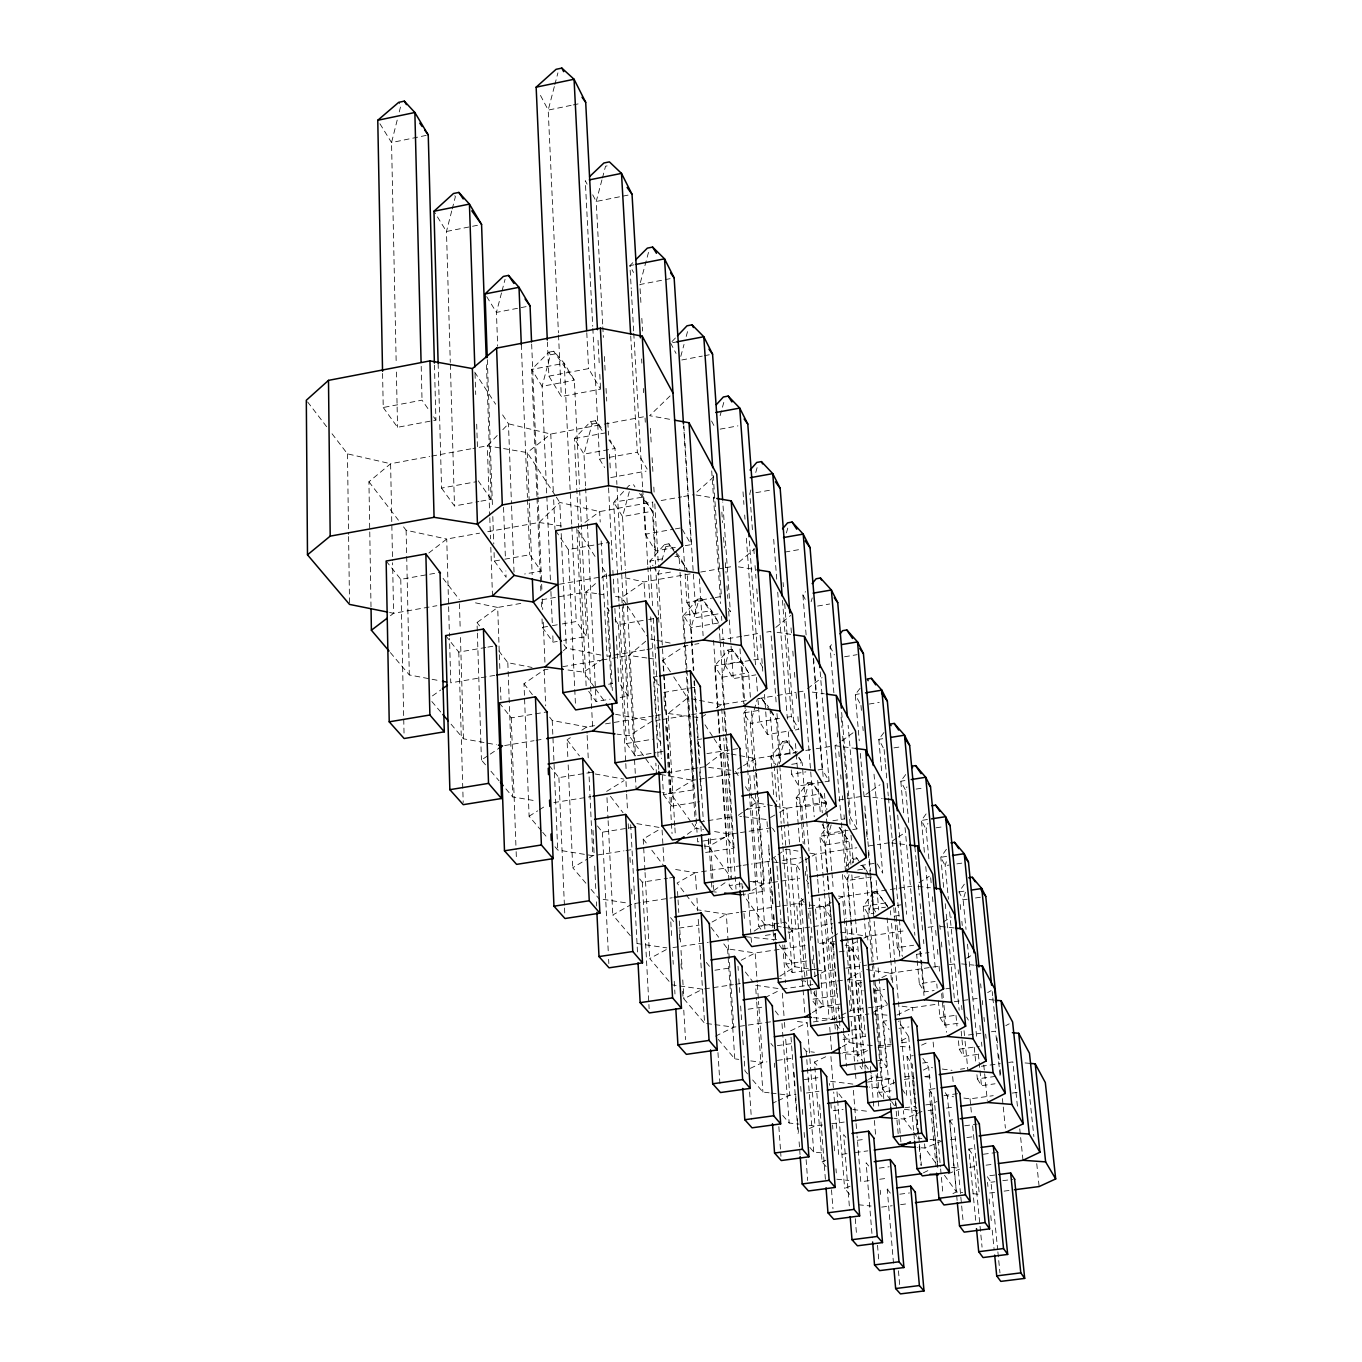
<?xml version="1.0" encoding="UTF-8"?>
<svg xmlns="http://www.w3.org/2000/svg" width="1362" height="1362" viewBox="0 0 1362 1362"><rect width="100%" height="100%" fill="white"/><g stroke="black" fill="none" stroke-linecap="round" stroke-linejoin="round"><path stroke-width="0.75" stroke-dasharray="5 3.75" d="M397.193 120.094L391.541 142.567L396.206 363.552M399.253 111.922L400.786 105.793L398.708 102.337M451.707 210.991L446.464 231.489L450.294 362.394M452.235 208.948L455.385 196.656L453.495 193.506M554.334 86.589L548.205 110.101L558.42 332.89M554.845 84.631L557.909 72.867M501.505 292.932L496.432 312.409L497.675 346.306M502.016 290.974L505.064 279.295M536.934 496.296L531.657 369.442L548.852 352.179L550.435 354.801L542.093 386.331L546.724 494.168M601.919 179.937L596.215 201.474L602.702 324.667M602.447 177.979L605.545 166.215L609.223 165.466M586.137 685.852L574.389 438.632L590.597 421.641L592.044 424.042L583.975 454.142L585.524 485.859M640.378 282.564L648.857 251.051M629.312 491.631L622.536 516.573L625.396 569.537M680.779 356.384L684.03 344.433M686.21 336.448L688.372 328.48M659.225 570.303L658.135 574.236L671.789 806.151L699.591 801.724M661.932 560.446L665.729 546.656L664.486 544.596L649.98 561.025L652.551 605.63M720.123 415.665L724.601 399.458M686.857 668.316L683.554 615.403L697.344 599.263L698.502 601.17L691.13 627.661L691.811 638.267M750.871 489.911L749.798 493.793L752.573 531.81M755.757 472.478L757.374 466.655M719.221 733.488L714.744 665.882L727.87 650.049L728.925 651.819L721.792 677.289L735.003 874.285M786.419 532.917L788.104 526.941M811.139 601.715L812.229 597.901M776.987 766.687L783.746 743.039L782.827 741.49L770.858 756.744L773.803 796.94M799.562 841.869L796.191 797.774L807.649 782.809L808.517 784.257L801.946 807.07L802.916 819.72M831.16 824.912L825.338 844.968L828.913 889.454M849.037 874.744L847.334 880.567L850.484 918.533M852.442 863.099L853.565 859.218L852.799 857.941L856.34 857.396L860.716 863.695M887.615 906.071L876.822 891.684L873.4 892.212L874.115 893.404L868.037 914.089L873.417 977.15M908.709 822.478L905.781 790.709L906.922 786.861M928.884 858.826L926.092 829.356L927.897 823.295M946.335 861.754L945.177 865.653L948.412 899.192M965.386 892.263L963.121 899.822L966.033 929.395M967.241 899.209L963.121 899.822L958.984 891.94L965.488 882.491M946.403 849.275L940.767 857.277L943.815 888.909M926.109 813.914L921.41 820.435L924.56 853.991M873.4 892.212L863.253 906.343L866.113 940.189M846.943 865.943L852.799 857.941M905.696 774.552L900.793 781.209L903.687 812.859M829.713 823.176L819.941 836.234L824.299 891.071M883.904 732.552L878.796 739.328L881.606 770.892M860.069 688.321L855.268 694.535L859.252 740.775M833.885 692.781L830.037 646.524L832.557 643.341M746.274 709.772L743.771 712.888L747.602 767.793M806.117 634.947L802.916 594.905L805.555 591.67M671.96 341.607L676.063 337.299M497.181 435.534L487.307 445.8L472.903 448.473M502.816 429.677L508.452 423.803L550.776 434.035L602.242 424.484M632.819 262.696L629.908 265.607L631.236 288.88M487.783 531.674L539.097 522.463L559.799 502.442L599.689 511.584L652.977 501.999M670.07 395.933L649.606 415.699L672.419 419.785M595.449 583.583L586.086 592.027L540.867 599.91M601.681 577.948L606.362 573.725L600.676 565.026M697.003 491.903L715.22 475.457M563.306 650.781L566.354 648.108L561.127 531.997M645.707 641.23L628.921 655.445L612.389 658.255M738.936 562.183L754.752 548.767M371.009 606.907L368.932 481.79L390.605 463.727L429.694 456.474M674.769 825.781L668.146 713.501L687.521 698.008L672.947 675.705M775.812 627.405L790.709 615.471M428.809 552.989L446.736 539.046L479.577 533.155M390.434 615.709L393.601 613.292L436.862 605.715M705.737 765.631L723.103 752.505L729.164 753.629M807.564 688.542L822.069 677.561M584.979 522.446L599.689 511.584L600.216 522.072M477.296 631.015L477.023 622.553L497.692 607.452L524.421 602.787M687.333 834.31L695.59 828.283L703.711 829.679M742.426 812.365L737.387 816.008L741.592 816.502M744.112 811.156L755.876 802.695L772.356 805.64M845.479 871.271L835.093 745.695L840.201 742.035M841.903 740.809L853.787 732.262M432.435 695.897L440.76 689.972M541.361 830.718L529.103 816.247L523.995 683.741L544.187 669.832L548.324 669.134M713.739 890.561L726.644 881.657M771.386 859.218L776.323 855.847M777.957 854.723L786.18 849.088L797.996 851.097M870.063 791.577L863.44 796.123L882.201 798.472M871.714 790.454L879.988 784.767M603.689 658.578L583.6 672.164L565.366 669.627M485.502 764.814L481.433 760.013L488.481 755.297M490.235 754.122L499.037 748.232M690.857 821.678L670.717 793.603L662.868 660.281L684.473 646.031L692.696 644.635M754.173 931.097L764.491 924.338L781.209 926.926M803.665 899.039L796.6 903.653L782.128 905.849M896.656 838.107L889.624 842.703L877.315 844.61M898.409 836.949L905.441 832.352M567.801 756.591L567.052 739.804L570.337 737.676M581.829 730.168L586.75 726.95L595.092 725.571M651.955 721.23L629.193 735.735L617.054 734.152M529.103 816.247L537.701 810.833M539.42 809.76L546.298 805.419M705.72 714.556L700.46 717.842L692.39 716.752M716.225 707.968L721.468 704.682L746.325 700.579M831.722 937.482L823.091 942.896L818.988 943.508M833.459 936.392L838.634 933.14M919.044 882.678L929.327 876.243M779.847 976.231L794.948 966.816L814.936 969.761M606.652 791.39L624.136 780.545M738.953 772.867L692.798 780.273L670.717 793.603L662.579 792.616M848.662 989.936L847.811 979.482L861.312 971.344M943.151 922.04L951.493 917.001M741.83 766.687L735.02 770.756L738.493 776.068M743.533 765.665L755.45 758.566L797.366 751.79M585.864 883.189L572.738 867.713L587.822 858.724M589.491 857.719L592.845 855.711L623.949 850.841M812.348 1012.579L823.159 1006.126L839.554 1008.425M644.924 870.454L643.204 838.992L660.264 828.913M966.458 958.286L971.838 955.188M770.5 817.489L777.719 813.369M779.524 812.331L786.759 808.211L828.215 801.673M842.295 1046.663L849.343 1042.628L872.94 1045.795M630.265 935.575L612.798 914.975L632.411 903.857L672.266 897.762M901.508 1040.704L908.692 1036.686L898.494 1021.091M987.637 992.592L991.144 990.634M868.564 1079.453L873.723 1076.61L892.042 1078.959M803.393 860.852L796.361 864.683L768.1 861.482L751.466 864.053M805.163 859.882L810.441 857.004M812.195 856.051L815.719 854.127L856.783 847.777M752.182 890.322L764.337 883.683L770.586 882.729M712.037 922.04L726.338 914.294L738.732 912.421M698.229 919.299L704.58 1023.237L683.877 998.806L702.52 989.17L672.079 984.896L649.725 958.542L667.108 949.144M923.385 1070.089L928.646 1067.263L932.544 1067.774M1005.786 1025.654L1009.208 1023.815M831.263 902.631L823.721 906.581L804.942 904.555M838.805 898.682L842.567 896.707L911.808 886.219M745.593 936.716L775.557 939.763L779.251 937.839M788.462 933.038L795.834 929.19L832.812 923.657M741.2 960.244L755.161 952.974L806.627 945.347M925.717 1104.905L931.966 1104.054L937.107 1101.364M856.511 941.857L849.173 945.551L845.155 945.143M863.866 938.146L867.543 936.29L905.134 930.706M765.001 997.597L780.171 990.021M814.153 976.605L819.549 973.915M821.337 973.03L824.929 971.225L835.366 969.693M715.527 1036.159L733.743 1027.152L771.539 1021.704M923.402 1172.835L930.552 1169.311M881.861 977.558L890.816 973.2L938.758 966.22M790.539 1030.847L807.189 1022.811L809.743 1056.52M813.608 1017.652L832.659 1019.372L839.639 1016.018M841.393 1015.184L851.863 1010.161L866.368 1008.084M750.309 1068.353L762.737 1062.445L766.925 1061.849M952.94 1193.589L956.43 1191.92L962.662 1192.584M896.86 1015.082L912.574 1007.693L937.567 1004.117M826.087 1166.587L822.086 1161.854L814.476 1062.019L828.947 1055.261M867.526 1050.63L858.179 1054.954L841.903 1053.558M772.407 1103.254L776.272 1101.5M778.196 1100.615L789.773 1095.32L796.021 1094.452M921.58 1045.165L929.156 1041.726M894.715 1082.432L881.963 1088.102L869.245 1087.08M809.351 1128.519L815.004 1126.034L823.346 1124.893M921.938 1111.443L904.164 1119.07L893.949 1118.287M822.086 1161.854L825.764 1160.271M942.283 1140.862L924.968 1148.047L917.086 1147.485M849.65 1194.372L844.627 1188.43L850.024 1186.217M948.224 1173.738L959.495 1169.192M426.204 135.383L391.541 142.567L377.768 120.265M571.121 105.351L548.205 110.101L539.863 94.233M573.198 104.925L581.54 103.206M477.432 225.292L446.464 231.489L433.967 211.246M628.052 195.106L596.215 201.474L592.572 194.545M633.977 264.807L629.908 265.607L633.517 272.485M526.107 306.637L496.432 312.409L486.081 295.639M670.104 278.665L639.851 284.539L640.957 303.573M548.852 352.179L553.823 351.226L564.243 363.262L574.372 380.236L579.531 488.226M550.435 354.801L555.39 353.848L574.372 380.236L542.093 386.331L531.657 369.442L564.243 363.262L571.734 524.149M672.675 342.662L676.812 341.862M382.586 373.46L383.233 407.493L422.033 400.156L428.979 410.115M548.903 376.133L588.588 368.625L600.557 389.174L561.331 396.529L548.903 376.133L547.405 342.134M681.749 359.977L702.298 356.095M704.341 355.703L710.504 354.546M383.233 407.493L397.551 427.293L435.925 420.092L434.444 365.169M590.597 421.641L595.364 420.756L603.128 429.83M592.044 424.042L596.811 423.156L602.872 431.584M431.754 456.1L470.843 448.847M604.302 424.11L643.426 416.857M605.698 432.844L574.389 438.632L583.975 454.142L614.994 448.456L616.918 484.446M720.157 429.132L737.915 425.88M438.138 363.416L441.56 488.09L476.513 481.688M592.828 328.361L599.518 459.164L607.486 457.7M609.461 457.343L637.331 452.235L647.154 469.09M441.56 488.09L454.499 505.966L478.913 501.522M480.939 501.165L491.12 499.309L486.336 361.883M610.738 477.568L646.048 471.15M661.183 500.535L681.681 496.858M683.724 496.483L693.973 494.644M755.876 492.703L772.067 489.809M494.065 552.546L494.355 561.025L502.68 559.561M504.774 559.186L529.733 554.76L541.123 571.087L524.642 573.998M642.745 489.809L645.282 534.245L673.373 529.256M675.365 528.899L681.392 527.826M386.161 561.042L400.768 579.361L427.617 574.594M429.694 574.236L440.011 572.398M555.713 530.72L568.346 549.635L608.491 542.502M664.486 544.596L668.912 543.813L673.969 549.856M665.729 546.656L670.138 545.873L674.939 552.529M645.282 534.245L655.462 550.929L675.314 547.439M685.239 545.685L691.181 544.63L683.605 426.068M662.426 558.829L649.98 561.025L653.045 565.979M674.871 556.649L679.025 555.917L686.942 569.214L691.334 638.863M559.476 584.23L606.924 575.922M670.479 572.074L658.135 574.236L654.066 567.631M784.972 552.07L801.707 549.158M690.176 573.879L644.056 581.932L622.23 577.182M700.664 572.057L723.716 568.039M725.81 567.665L734.203 566.2M697.344 599.263L701.617 598.531L711.577 610.585L718.932 622.911L691.13 627.661L683.554 615.403L711.577 610.585L712.701 627.542M542.025 618.91L542.382 627.371L550.35 625.992M552.342 625.652L560.31 624.273M562.302 623.932L576.262 621.532L586.647 636.429L563.579 640.378M683.435 547.609L686.874 602.447L713.296 597.884M715.322 597.543L721.417 596.488L712.956 471.899M698.502 601.17L702.758 600.438L718.932 622.911M445.612 635.577L458.79 652.092L485.808 647.461M487.885 647.103L496.194 645.673M615.062 619.557L618.484 624.664L646.644 619.812M648.652 619.472L656.705 618.093M542.382 627.371L553.091 642.183L561.485 640.736M686.874 602.447L696.152 617.65L720.277 613.513M817.575 606.056L829.662 603.996M494.798 675.365L450.771 682.839L449.528 638.438M644.737 649.912L607.026 656.314L601.068 538.841M646.831 649.555L655.207 648.125M562.778 666.665L599.995 660.366M602.055 660.008L610.329 658.612M694.756 644.277L698.876 643.579M719.425 640.106L742.052 636.258M744.112 635.918L758.498 633.466M766.721 632.07L770.841 631.372L774.927 686.125M727.87 650.049L731.99 649.351L741.813 661.336L748.64 672.794L750.445 698.246M728.925 651.819L733.062 651.121L748.64 672.794L721.792 677.289L714.744 665.882L741.813 661.336L744.639 701.532M608.593 684.218L612.645 683.537M723.256 641.519L724.822 664.69L757.936 659.123L763.043 667.891M658.033 756.727L653.471 677.016L657.557 676.335M844.542 656.773L857.141 654.662M588.69 691.351L596.045 701.515L610.142 699.166M620.204 697.497L628.24 696.152L623.268 602.991M724.822 664.69L733.301 678.616L755.859 674.854M499.309 702.911L511.244 717.859L546.996 711.9M663.754 692.424L696.186 687.027M605.528 723.852L653.539 715.918M655.616 715.578L663.975 714.182M758.753 698.519L775.336 695.778M777.413 695.437L796.055 692.356M798.132 692.015L804.346 690.977L814.255 816.791M504.672 745.525L534.04 740.69M536.134 740.332L544.528 738.953M656.126 720.532L660.315 719.851M662.409 719.511L689.598 715.016M691.692 714.675L697.974 713.637M757.868 710.555L743.771 712.888L750.343 723.511L755.127 791.322M859.354 693.871L855.268 694.535L860.018 703.592M619.063 603.86L626.452 743.533L653.522 739.089M779.473 718.472L750.343 723.511L757.289 698.995L761.273 698.331L769.377 709.602M787.423 717.161L791.39 716.514L798.881 729.385L794.693 730.066M869.075 704.069L879.222 702.4M697.582 739.6L701.719 738.919M626.452 743.533L635.475 755.995L656.109 752.624M658.169 752.284L666.427 750.956M758.532 706.963L759.587 721.724L767.385 734.51L792.582 730.407M549.261 765.529L558.914 777.634L593.134 772.084M706.912 753.629L737.71 748.623M782.827 741.49L786.691 740.86L796.208 752.658L770.858 756.744L775.965 765.018M783.746 743.039L787.611 742.409L797.315 755.893M667.091 772.816L697.991 767.827M700.051 767.504L704.171 766.84L730.9 770.228M805.759 750.445L814.135 749.083M816.23 748.742L832.999 746.035M882.746 738.698L878.796 739.328L883.24 747.789M553.84 802.593L590.887 796.651M791.68 764.32L802.167 762.635L806.576 819.43M893.949 747.891L901.797 746.631M662.358 775.54L663.464 794.659L693.53 789.858L679.808 568.567M791.254 769.939L791.577 774.178L805.844 771.896M818.068 769.939L822.154 769.275L829.066 781.124L825.014 781.771M807.649 782.809L811.394 782.214L820.775 793.876L826.342 803.222L826.853 809.556M808.517 784.257L812.263 783.661L826.342 803.222L801.946 807.07L796.191 797.774L820.775 793.876L822.29 812.791M822.988 782.094L798.745 785.959L791.577 774.178M904.947 780.545L900.793 781.209L905.781 790.709M597.458 825.951L602.43 832.182L627.048 828.283M629.091 827.96L635.237 826.989M746.529 809.386L765.342 806.423M699.676 821.95L705.959 820.963M708.053 820.622L733.199 816.655M838.566 800.039L861.363 796.447M916.098 789.075L924.338 787.781M626.009 850.518L634.3 849.224M771.335 827.755L730.117 834.208L711.832 831.075M704.801 844.014L705.329 852.51L734.067 848.032L726.61 837.341L697.633 841.886L697.242 835.536M832.863 820.724L844.644 818.885M822.188 824.385L827.721 833.459L850.654 829.884M852.748 829.56L856.919 828.913L848.134 725.282M927.454 819.498L921.41 820.435L926.092 829.356M936.086 827.807L944.087 826.564M741.081 865.653L695.352 872.719L673.356 869.126M743.158 865.33L749.389 864.359M869.092 845.887L875.255 844.934M639.68 878.882L642.285 882.15L667.516 878.269M669.61 877.928L673.815 877.281M782.673 860.478L800.737 857.702M853.565 859.218L857.107 858.673M719.357 735.599L729.283 885.606L743.277 883.461M753.254 881.929L757.255 881.316L764.167 891.242L742.375 894.562M860.563 865.5L876.787 863.014L882.712 873.161L873.808 771.828M772.663 882.406L799.715 878.269M857.702 869.995L865.415 868.803L867.373 872.106M946.624 856.392L940.767 857.277L945.177 865.653L949.059 865.074M854.536 877.451L862.589 876.226M956.822 863.883L962.645 862.997M740.809 912.097L780.068 906.156M874.115 893.404L877.554 892.893L889.216 909.118M678.957 928.118L699.183 925.07M808.194 908.607L814.374 907.688M816.417 907.364L830.82 905.202M885.76 902.955L863.253 906.343L868.037 914.089L874.132 913.17M958.984 891.94L965.198 891.003M749.389 793.144L758.685 926.228L785.704 922.159L792.139 931.387L788.002 932M870.658 873.212L873.74 908.931L885.487 907.177M897.252 905.407L901.167 904.811M975.464 897.984L981.644 897.047M672.998 947.577L679.229 946.658M681.289 946.335L708.257 942.3M765.325 935.405L775.642 933.855M894.102 916.132L900.384 915.196M928.118 927.301L934.4 926.364M837.63 1030.234L830.616 942.163L834.617 941.568M714.88 970.221L731.564 967.752M839.264 951.851L857.073 949.212M784.665 945.007L786.061 964.041L810.186 960.482M893.761 907.654L897.32 947.646L913.647 945.228M786.061 964.041L792.258 972.604L812.212 969.676M814.204 969.386L818.187 968.791M916.83 954.319L928.986 952.532M704.58 988.88L733.352 984.658M735.412 984.351L741.575 983.449M845.802 968.161L866.692 965.113M782.06 989.067L812.876 984.573M821.099 983.381L835.485 981.27M837.528 980.981L843.708 980.078M949.178 964.688L957.52 963.479M864.632 1062.922L858.009 983.16L862.129 982.564M917.222 960.533L919.333 983.756L935.132 981.457M748.13 1009.208L762.226 1007.165M874.404 990.923L884.636 989.442M828.692 892.672L836.932 995.69L811.616 999.35L817.404 1007.352L842.533 1003.726M919.333 983.756L924.321 991.928L934.128 990.514M945.892 988.812L949.808 988.25M868.445 1007.778L887.088 1005.105M813.369 1021.926L868.854 1013.975M954.251 1001.717L970.919 999.333M972.996 999.044L977.167 998.431M890.288 1101.194L883.393 1021.177L889.369 1020.325M851.88 1030.064L860.069 1028.889L865.313 1036.431L840.967 1039.887M938.35 1000.747L939.933 1017.516L954.439 1015.456M777.361 1045.641L792.02 1043.547M899.005 1028.344L908.88 1026.948M939.933 1017.516L944.598 1025.177L961.061 1022.845M777.379 1060.368L794.097 1058.002M878.95 1046.033L891.31 1044.279M901.61 1042.832L909.85 1041.675M843.112 1052.673L865.772 1049.489M878.132 1047.736L890.493 1045.999M968.433 1035.001L980.963 1033.23M991.4 1031.766L995.571 1031.17L1000.27 1077.529M877.792 1060.589L881.759 1060.028L886.679 1067.11L880.771 1067.927M914.362 1139.092L907.007 1056.52L913.221 1055.635M958.422 1040.738L959.223 1049.166L979.329 1046.356M959.223 1049.166L963.615 1056.35L979.567 1054.12M804.278 1079.589L818.46 1077.614M922.619 1063.058L930.859 1061.917M867.356 1082.092L892.178 1078.653M904.589 1076.916L912.863 1075.776L918.073 1134.12M960.448 1069.17L964.636 1068.574M981.406 1066.259L1000.27 1063.637M1008.646 1062.462L1012.834 1061.883L1017.601 1107.936M806.457 1093.005L818.971 1091.268M904.283 1079.436L914.549 1078.006M924.815 1076.576L933.021 1075.435M877.417 1073.443L879.018 1092.477L893.727 1090.451M976.929 1074.686L977.354 1078.891L996.865 1076.201M936.103 1166.893L929.02 1089.447L935.03 1088.63M977.354 1078.891L981.474 1085.65L995.026 1083.794M833.323 1110.728L843.129 1109.383M943.951 1095.542L957.878 1093.635M904.896 1107.749L915.315 1106.336M963.87 1098.061L970.05 1098.845L993.238 1095.661M1012.204 1093.073L1018.521 1092.205M831.688 1123.752L844.202 1122.05M928.084 1110.592L936.273 1109.485M946.522 1108.089L954.728 1106.966M957.128 1200.518L949.586 1120.228L955.886 1119.377M857.328 1140.3L865.568 1139.194M964.671 1125.795L977.201 1124.093M846.994 1153.665L838.634 1154.789L833.714 1092.052M855.353 1152.541L867.883 1150.856M950.489 1139.756L956.635 1138.921M966.884 1137.559L973.03 1136.725M975.686 1220.267L968.825 1149.051L974.954 1148.234M879.222 1168.102L889.199 1166.774M983.33 1154.244L995.469 1152.627M869.194 1180.65L860.801 1181.756L857.09 1136.044M879.682 1179.254L888.075 1178.147M969.591 1167.353L977.814 1166.264M986.02 1165.174L992.183 1164.357M893.489 1263.17L887.224 1189.213L891.123 1188.703M994.805 1175.048L986.905 1176.087L991.008 1182.233L997.665 1249.737M899.771 1194.202L909.458 1192.942M991.008 1182.233L994.941 1181.722M1002.79 1180.684L1012.613 1179.39M881.64 1207.107L892.195 1205.728M900.622 1204.638L909.067 1203.531M989.629 1193.01L995.809 1192.21M1004.066 1191.137L1010.263 1190.32M925.173 1076.797L933.379 1077.478M900.333 1046.391L910.071 1047.225M1025.041 1062.939L1031.136 1063.467M887.037 1015.15L870.914 1013.668L887.411 1004.117L874.029 983.619M989.152 999.589L993.153 999.963M847.811 979.482L862.452 980.895M776.493 978.325L782.639 978.92M801.094 980.691L805.197 981.083L812.382 991.093M835.127 944.121L823.091 942.896L829.083 1018.912M961.657 963.904L974.085 965.147M858.452 1204.757L871.101 1206.034M940.461 926.483L954.353 927.965M836.796 1179.203L848.798 1180.479M973.064 1193.691L979.312 1194.355L976.094 1161.139M716.31 892.11L712.122 891.667L708.615 836.66M802.848 904.334L796.6 903.653L802.286 979.142M918.039 886.373L930.433 887.769M809.828 1147.383L813.744 1152.014L824.112 1153.171M951.51 1167.336L959.41 1168.221M704.546 846.04L708.666 846.5L730.117 834.208L723.699 738.119M782.724 1115.427L789.177 1123.02L799.102 1124.178M809.045 1125.335L815.004 1126.034L811.02 1073.375M917.75 1138.002L921.836 1138.479M930.025 1139.432L940.24 1140.624M891.633 842.942L897.626 843.657M899.618 843.895L907.603 844.849M743.703 816.757L766.891 819.549M852.833 1109.519L869.518 1111.528M752.658 1079.947L762.907 1092.052L769.104 1092.801M771.164 1093.056L789.773 1095.32L785.687 1039.07M904.3 1109.281L918.022 1110.966M852.867 1084.101L829.135 1081.122L829.458 1085.293M945.228 1092.664L947.407 1096.001L953.587 1096.768M718.285 1039.41L734.782 1058.87L738.766 1059.381M750.751 1060.913L762.737 1062.445L758.515 1001.393M803.75 1048.059L806.168 1051.192L814.357 1052.264M942.3 1069.051L952.055 1070.328M835.093 745.695L841.205 746.512M843.231 746.785L855.438 748.402M668.146 713.501L690.364 716.48M706.657 1023.526L712.905 1024.36M714.999 1024.633L733.743 1027.152L726.338 914.294L697.599 909.816L677.05 883.053L695.352 872.719L696.408 889.658M797.383 1021.466L807.189 1022.811M812.331 692.1L824.299 693.786M646.899 657.999L628.921 655.445L636.139 789.381M648.891 658.289L656.893 659.429M777.974 988.489L755.552 985.288L756.557 999.929M902.087 1006.212L912.574 1007.693L913.136 1014.06M636.973 943.508L666.869 947.901M816.928 970.05L824.929 971.225L819.175 898.035M777.123 632.308L791.799 634.505M723.767 943.883L727.58 948.871L755.161 952.974L757.204 982.445M866.692 969.608L890.816 973.2L891.548 981.576M596.607 593.611L586.086 592.027L592.776 730.985M598.701 593.934L607.111 595.194M615.522 596.471L621.821 597.424L644.056 581.932L645.009 598.803M603.162 899.329L628.24 903.21M783.303 927.25L795.834 929.19L789.892 849.939M840.354 932.068L867.543 936.29L868.071 942.64M738.357 566.864L754.957 569.486M539.097 522.463L562.148 526.141M554.981 846.772L557.705 849.99L592.845 855.711L588.844 771.284M749.968 881.333L764.337 883.683L758.157 796.736M838.515 896.043L842.567 896.707L846.177 940.819M696.033 494.985L714.658 498.117M505.898 788.887L512.708 796.906L535.334 800.788M636.854 823.618L659.872 827.551M809.811 853.123L815.719 854.127L817.523 877.128M595.058 773.957L623.83 779.098M774.399 805.998L786.759 808.211L789.739 847.845M451.077 724.209L463.455 738.8L496.398 744.759M660.468 774.433L692.798 780.273M549.652 717.144L552.223 720.481L586.75 726.95L587.056 733.284M731.19 754.02L755.45 758.566L756.353 771.284M390.366 652.585L409.315 674.939L440.403 680.864M615.556 714.284L649.929 720.838M498.85 650.968L507.822 662.681L532.065 667.448M691.504 698.791L697.497 699.966M699.506 700.357L721.468 704.682L723.562 736.025M389.6 612.491L393.601 613.292L392.596 562.727M600.931 655.071L566.354 648.108L563.902 644.703M475.491 602.855L497.692 607.452L499.905 670.376M650.73 639.05L654.696 639.885M656.688 640.293L670.581 643.153M403.544 526.89L406.114 530.227L446.736 539.046L448.575 604.609M332.039 433.763L347.48 453.852L390.605 463.727L392.545 560.633M431.839 701.515L441.458 712.871M490.95 771.232L499.105 780.869M542.723 832.318L548.171 838.737M591.108 889.386L598.991 898.682M747.534 1073.903L744.963 1070.89L743.992 1056.231M641.281 493.827L652.398 511.227L655.497 564.26M675.229 551.372L679.025 555.917L679.672 566.456M761.494 698.178L768.747 707.082M839.843 827.568L849.02 841.29L850.944 864.376M862.827 865.551L865.415 868.803M670.564 917.596L674.156 922.108M706.316 962.423L710.198 967.292M770.943 1043.445L773.173 1046.237M845.836 1137.321L843.657 1134.597L849.667 1210.273M868.667 1165.974L866.13 1162.773L872.293 1237.803M887.224 1189.213L890.816 1193.725M307.608 401.926L326.897 427.055M368.932 481.79L398.419 520.199M443.059 578.339L459.334 599.518M477.023 622.553L479.577 625.907M523.995 683.741L532.985 695.437M567.052 739.804L579.412 755.893M610.431 796.31L623.03 812.705M643.204 838.992L646.899 843.793M651.819 850.194L664.128 866.215M711.015 927.284L718.659 937.243M745.355 972.008L752.999 981.968M775.267 1010.962L780.392 1017.652M814.476 1062.019L816.911 1065.203M841.971 1097.823L836.949 1091.285L844.627 1188.43M494.355 561.025L506.102 577.267L505.881 570.916M663.464 794.659L671.789 806.151M729.283 885.606L735.242 893.83M758.685 926.228L760.898 929.276M860.001 1066.191L862.027 1069M879.018 1092.477L883.819 1099.1L873.587 979.261M608.933 440.028L614.994 448.456L609.835 439.79M639.595 493.436L652.398 511.227L622.536 516.573L613.7 502.272L629.023 485.57L633.602 484.736L634.93 486.949M676.148 554.198L686.942 569.214M770.534 711.219L776.323 719.255L779.643 763.81M798.524 757.578L802.167 762.635L799.188 757.647M839.094 827.5L849.02 841.29L825.338 844.968L819.941 836.234L843.793 832.522L846.585 866.3M861.908 865.364L869.126 875.391M594.377 687.197L583.6 672.164L576.807 528.49M595.569 688.866L605.154 702.213M692.032 823.329L695.59 828.283L695.335 824.078M764.491 924.338L743.482 895.055L742.903 886.628M779.2 944.836L794.948 966.816L784.223 825.321M813.574 992.762L823.159 1006.126L820.69 974.443M836.234 1024.36L842.193 1032.668M843.384 1034.32L849.343 1042.628L848.662 1034.286M864.155 1063.279L858.179 1054.954L849.173 945.551L860.256 962.525M865.347 1064.948L871.322 1073.29M890.425 1099.9L881.963 1088.102L875.034 1006.893M891.633 1101.586L896.468 1108.327L895.924 1102.079M916.507 1136.283L904.164 1119.07L903.432 1110.643M944.462 1175.253L956.43 1191.92L947.407 1096.001M433.61 416.772L435.925 420.092M491.12 499.309L478.573 481.314L478.437 477.075M628.24 696.152L618.74 682.515L617.973 667.703M660.962 743.107L657.693 738.408L650.644 615.522M902.138 1089.277L906.769 1095.933L899.89 1018.061M609.376 611.027L607.111 607.622L611.283 689.41M653.471 677.016L659.191 685.58M697.838 743.448L701.362 748.691M774.416 858.06L776.663 861.414L781.396 926.16M804.074 902.444L800.975 897.813L807.853 988.08M830.616 942.163L833.936 947.152M858.009 983.16L863.15 990.855M883.393 1021.177L889.131 1029.757M907.007 1056.52L912.353 1064.505L916.303 1108.634M929.02 1089.447L933.991 1096.904L940.444 1166.842M949.586 1120.228L954.234 1127.208L963.155 1221.629M968.825 1149.051L973.2 1155.589L979.84 1224.251M474.708 372.132L495.649 404.208M502.629 414.899L508.452 423.803L511.465 503.804M555.151 495.325L527.247 452.593L487.307 445.8L489.707 515.602M556.326 497.113L559.799 502.442L561.042 529.886M577.948 530.227L596.13 558.079M626.316 604.285L621.821 597.424L629.193 735.735L656.433 773.701L655.837 763.146M627.439 606.005L647.631 636.922M662.868 660.281L671.841 674.003M704.988 724.771L712.922 736.91M714.046 738.63L723.103 752.505L731.479 878.32L708.666 846.5L708.121 838.073M745.44 786.725L751.245 795.595M752.403 797.366L755.876 802.695M772.56 828.232L774.825 831.705M799.715 869.824L796.361 864.683L805.027 978.972M806.423 880.107L808.67 883.529M830.377 916.779L823.721 906.581L832.659 1019.372M922.857 1058.393L928.646 1067.263L937.686 1165.804L924.968 1148.047L924.577 1143.876M844.287 875.63L847.334 880.567L870.335 877.06L873.417 912.966M599.518 459.164L604.626 467.524M873.74 908.931L875.647 912.063M897.32 947.646L902.666 956.396M553.823 351.226L555.39 353.848M595.364 420.756L596.811 423.156M668.912 543.813L670.138 545.873M701.617 598.531L702.758 600.438M731.99 649.351L733.062 651.121M786.691 740.86L787.611 742.409M811.394 782.214L812.263 783.661M876.822 891.684L877.554 892.893M771.011 710.351L776.323 719.255M682.362 529.512L691.181 544.63M728.364 608.388L730.338 611.793L722.762 501.982M856.919 828.913L850.535 817.966L841.665 712.428M966.594 1017.056L968.382 1020.138M587.107 184.159L585.285 180.686L592.725 326.25M670.598 343.054L676.046 353.439M711.56 421.028L715.271 428.094M802.916 594.905L805.742 600.284M830.037 646.524L834.412 654.833M1029.059 1090.758L1033.877 1136.572M1036.737 1163.642L1039.138 1186.557M1019.763 1128.877L1022.998 1160.288M992.217 991.553L992.643 995.758M992.864 997.852L994.362 1012.579M994.566 1014.673L996.065 1029.4M996.916 1037.81L997.563 1044.126M998.618 1054.631L999.265 1060.947M1000.117 1069.357L1000.764 1075.657M1002.415 1098.606L1003.045 1104.922M1003.266 1107.034L1005.394 1128.111M980.64 983.79L981.049 987.978M982.308 1000.559L982.734 1004.764M983.994 1017.346L984.403 1021.551M985.662 1034.133L986.088 1038.321M978.205 1008.85L979.023 1017.176M979.857 1025.484L980.691 1033.809M981.508 1042.134L981.917 1046.305M983.79 1065.033L987.297 1100.411M967.497 944.172L976.877 1039.206M978.342 1053.984L978.972 1060.317M979.176 1062.428L979.806 1068.761M980.01 1070.872L981.474 1085.65M997.886 1251.848L999.963 1272.942M960.21 904.538L960.84 910.837M961.861 921.342L962.287 925.547M974.256 1047.378L975.703 1062.088M987.518 1182.318L987.927 1186.489M989.152 1198.952L989.97 1207.277M990.787 1215.585L991.4 1221.833M992.217 1230.141L994.056 1248.852M958.133 969.778L958.542 973.983M961.589 1005.479L961.998 1009.685M964.041 1030.693L964.858 1039.104M965.062 1041.198L967.922 1070.6M970.05 1098.845L970.646 1105.076M970.851 1107.153L971.651 1115.444M972.655 1125.829L974.273 1142.446M974.477 1144.523L975.89 1159.062M949.62 911.757L959.154 1010.246M961.18 1031.204L963.615 1056.35M980.044 1226.328L982.053 1247.149M945.228 903.67L946.045 912.114M946.249 914.208L951.119 964.824M951.323 966.935L954.558 1000.678M955.988 1015.422L956.992 1025.978M939.78 925.104L940.189 929.344M941.397 942.01L941.993 948.344M952.651 1076.593L953.247 1082.858M942.793 992.694L943.781 1003.113M943.968 1005.19L946.539 1032.277M930.672 877.775L931.267 884.091M932.459 896.741L933.055 903.057M934.06 913.579L934.655 919.895M935.643 930.416L936.443 938.844M937.431 949.382L938.026 955.698M939.031 966.22L939.831 974.647M941.619 993.596L944.598 1025.177M925.751 866.572L935.405 969.301M936.784 983.977L937.175 988.165M914.872 846.823L916.03 859.473M916.234 861.567L917.596 876.311M918.38 884.738L919.35 895.277M920.133 903.704L921.121 914.242M921.308 916.337L922.67 931.08M923.453 939.508L923.845 943.73M933.14 1042.1L933.906 1050.511M920.627 951.68L924.321 991.928M940.631 1168.954L941.227 1175.304M941.414 1177.432L942.981 1194.389M919.929 951.255L921.087 963.904M921.291 965.998L923.998 995.52M931.966 1104.054L937.788 1167.626M905.049 827.619L914.889 935.217M916.643 954.217L917.018 958.422M897.677 815.055L906.666 914.26M884.125 749.475L885.266 762.141M885.453 764.252L886.968 781.141M887.156 783.252L888.279 795.919M888.484 798.03L902.478 954.285M916.49 1110.745L918.567 1133.865M918.754 1135.959L919.316 1142.275M919.503 1144.369L921.393 1165.395M919.197 1146.617L920.882 1165.378M908.692 1036.686L917.375 1133.78M895.43 907.756L900.112 960.21M890.39 910.735L890.765 914.941M891.514 923.368L899.703 1015.967M887.054 917.784L890.595 958.014M890.782 960.125L892.825 983.415M898.205 1110.711L900.946 1142.173M860.971 705.397L861.516 711.713M862.793 726.474L863.167 730.696M876.158 880.38L878.728 909.901M889.863 1038.116L890.407 1044.382M893.489 1079.913L893.847 1084.084M895.294 1100.802L896.026 1109.162M896.213 1111.256L898.205 1134.24M860.324 753.39L860.869 759.707M861.056 761.801L862.691 780.715M862.861 782.827L864.138 797.536M864.853 805.946L865.943 818.562M866.13 820.656L867.764 839.571M867.934 841.682L870.471 871.101M890.476 1103.288L890.833 1107.51M864.887 812.859L865.415 819.141M866.504 831.705L867.219 840.065M868.309 852.629L870.284 875.647M870.471 877.741L873.893 917.511M874.149 921.41L877.417 959.41M878.149 967.854L878.865 976.299M879.052 978.41L886.679 1067.11M865.772 873.008L869.365 915.043M869.552 917.137L873.314 961.266M873.502 963.377L874.744 978.086M874.932 980.18L881.759 1060.028M898.46 1270.814L899.72 1285.507M873.451 988.148L874.864 1004.816M876.089 1074.941L878.95 1108.753M841.103 717.212L841.988 727.751M842.703 736.178L843.929 750.939M844.117 753.05L845.7 772.033M845.87 774.144L847.283 791.016M847.47 793.11L850.126 824.742M851.012 835.281L853.31 862.691M870.403 1066.582L870.931 1072.95M871.101 1075.061L873.774 1106.863M874.387 1120.483L875.63 1135.278M880.227 1190.201L880.584 1194.44M851.829 874.864L855.336 916.83M855.506 918.924L856.902 935.711M857.073 937.805L865.313 1036.431M835.621 713.824L835.979 718.029M837.204 732.756L837.545 736.961M838.771 751.688L839.298 757.987M840.694 774.808L841.035 779.03M842.448 795.851L842.789 800.056M844.014 814.782L844.355 818.988M845.24 829.509L848.39 867.356M864.802 1065.016L865.159 1069.221M846.772 868.411L850.79 916.984M850.961 919.095L852.374 935.983M852.544 938.095L860.069 1028.889M850.654 920.644L851.88 935.405M852.05 937.516L862.18 1059.857M862.35 1061.968L862.878 1068.302M877.52 1245.26L878.933 1262.165M842.431 874.455L846.057 918.533M846.228 920.627L857.788 1061.27M846.347 942.93L851.863 1010.161M849.513 1000.372L850.365 1010.825M851.233 1021.279L856.17 1081.871M820.162 671.772L829.066 781.124M853.378 1090.332L855.915 1121.505M856.085 1123.582L856.919 1133.967M827.023 811.667L827.704 820.111M827.875 822.222L831.79 870.761M831.961 872.872L833.34 889.761M813.591 658.135L823.295 778.536M824.487 793.331L825.678 808.109M825.849 810.22L827.721 833.459M843.418 1028.31L846.483 1066.395M813.284 659.106L822.154 769.275M829.594 897.933L830.769 912.761M830.939 914.872L832.471 933.957M833.152 942.419L834.174 955.137M834.855 963.615L835.859 976.333M836.54 984.794L837.562 997.512M838.243 1005.99L839.264 1018.691M839.435 1020.819L840.116 1029.297M855.285 1218.667L856.613 1235.368M823.125 823.312L828.522 890.578M817.711 780.409L820.401 814.135M824.47 893.183L835.366 1030.285M829.747 1027.357L831.739 1052.69M817.694 879.222L819.005 895.941M830.922 1056.52L833.544 1089.975M830.939 1104.071L831.263 1108.242M832.557 1124.944L832.88 1129.115M834.191 1145.817L834.685 1152.082M835.979 1168.766L836.302 1172.937M815.583 908.982L816.4 919.537M817.217 930.11L818.204 942.776M818.868 951.221L819.856 963.887M806.747 821.541L809.028 850.995M791.016 627.899L791.662 636.343M792.82 651.155L793.314 657.488M794.455 672.3L795.119 680.745M796.089 693.428L796.753 701.89M797.911 716.684L798.387 723.035M803.086 821.831L804.874 845.019M805.844 857.668L806.985 872.429M807.155 874.54L808.619 893.506M809.266 901.95L810.407 916.694M810.577 918.805L812.041 937.788M812.688 946.215L813.829 960.976M813.999 963.087L815.14 977.831M816.11 990.48L817.404 1007.352M831.501 1189.809L832.965 1208.775M783.082 582.476L783.405 586.716M784.716 603.672L794.352 728.721M795.493 743.567L796.14 752.045M796.31 754.156L803.222 843.708M805.351 871.237L805.674 875.477M808.619 913.596L809.096 919.946M810.322 936.137L810.645 940.359M812.11 959.41L812.433 963.649M814.561 991.161L816.842 1020.802M782.486 600.353L791.39 716.514M810.169 980.453L810.662 986.752M810.816 988.846L811.463 997.256M819.669 1104.531L825.559 1181.569M773.684 539.284L776.749 579.48M777.719 592.181L787.389 719.153M788.343 731.854L790.113 755.127M809.913 1058.614L810.867 1071.264M802.439 981.236L805.129 1016.886M806.168 1051.192L806.627 1057.491M806.798 1059.602L813.744 1152.014M775.08 688.219L776.34 705.073M776.97 713.501L780.579 761.92M779.796 765.921L784.069 823.21M777.157 768.781L781.192 823.414M781.362 825.508L782.758 844.423M782.912 846.534L792.258 972.604M800.703 1086.433L801.162 1092.699M802.405 1109.434L803.018 1117.793M804.108 1132.418L804.567 1138.7M806.117 1159.607L807.666 1180.513M769.956 708.58L774.008 763.554M774.161 765.665L776.817 801.622M794.012 1072.354L795.085 1087.097M795.714 1095.525L796.787 1110.268M797.4 1118.696L798.49 1133.422M799.102 1141.85L800.039 1154.482M790.999 1037.129L798.064 1133.507M753.799 548.699L754.276 555.032M755.042 565.588L755.961 578.254M756.744 588.81L757.664 601.476M758.43 612.032L759.366 624.715M760.132 635.271L761.052 647.937M761.835 658.493L762.754 671.16M764.457 694.382L767.385 734.51M782.775 944.973L785.516 982.564M782.367 993.238L784.325 1020.325M784.478 1022.402L785.074 1030.728M749.372 540.986L757.936 659.123M781.992 1023.543L789.177 1123.02M767.027 821.661L767.793 832.199M768.713 844.849L769.462 855.404M770.381 868.054L771.301 880.703M772.05 891.259L772.969 903.908M773.735 914.464L774.944 931.336M775.097 933.447L775.557 939.763M743.022 491.818L743.924 504.468M744.691 515.023L744.997 519.228M746.359 538.211L755.484 664.775M756.404 677.425L757.459 692.202M758.072 700.63L758.379 704.852M768.815 849.684L769.581 860.205M770.194 868.633L771.556 887.598M771.709 889.709L772.918 906.564M773.531 914.992L774.74 931.846M774.893 933.957L775.353 940.274M768.1 861.482L773.803 940.767M756.506 773.395L758.004 794.608M751.364 710.964L756.932 789.449M757.085 791.56L764.167 891.242M755.28 793.433L764.882 929.037M774.365 1063.177L774.672 1067.399M778.86 1126.68L780.954 1156.304M744.793 703.643L749.236 767.095M749.832 775.557L757.255 881.316M739.992 648.84L743.839 703.933M747.755 769.922L749.236 791.033M757.357 984.556L758.379 999.282M756.71 1002.023L762.907 1092.052M721.86 512.078L722.575 522.616M723.597 537.377L724.329 547.916M725.333 562.676L726.065 573.215M726.933 585.864L727.802 598.497M728.67 611.146L733.301 678.616M748.13 894.068L751.449 942.368M741.984 883.768L742.562 892.246M744.01 913.425L744.588 921.887M711.713 470.86L720.685 603.587M721.537 616.237L721.826 620.442M722.405 628.869L723.12 639.408M739.532 882.014L739.958 888.364M719.068 625.022L720.055 639.748M720.209 641.842L734.067 848.032M735.157 876.413L736.008 889.114M749.611 1092.001L751.449 1119.394M738 966.237L738.272 970.425M738.834 978.801L739.941 995.537M740.639 1006.007L741.626 1020.666M742.324 1031.119L743.431 1047.872M713.552 640.259L719.732 733.505M719.868 735.616L726.61 837.341M727.58 948.871L734.782 1058.87M699.438 578.867L703.115 635.731M683.877 425.744L696.152 617.65M710.283 838.617L713.126 883.07M713.262 885.181L713.535 889.42M691.93 640.378L693.82 670.087M694.484 680.694L703.32 820.69M717.961 1052.571L719.953 1084.118M691.47 640.974L693.326 670.53M693.99 681.085L694.262 685.307M694.399 687.418L695.863 710.641M696.391 719.085L697.582 738.085M697.719 740.196L699.183 763.418M699.71 771.862L700.919 790.862M700.919 826.223L701.311 832.54M686.976 670.427L696.067 816.485M696.186 818.596L697.106 833.408M687.521 698.008L695.199 821.984M696.918 898.12L697.702 910.82M674.905 827.892L675.399 836.37M650.338 428.298L651.325 445.102M652.075 457.7L652.943 472.393M653.811 487.085L654.186 493.385M654.799 503.889L658.51 566.881M677.544 891.48L677.918 897.796M678.038 899.89L678.787 912.523M679.28 920.933L680.523 941.993M681.017 950.404L682.141 969.352M682.754 979.874L683.877 998.806M679.332 934.434L679.689 940.733M681.051 963.887L681.306 968.093M682.668 991.247L683.043 997.546M683.775 1010.178L685.512 1039.632M641.825 318.368L642.575 331.051M652.619 502.306L655.462 550.929M664.009 696.646L664.877 711.39M665.746 726.15L666.597 740.894M667.346 753.544L672.045 833.612M655.633 566.388L658.476 615.181M658.612 617.292L659.106 625.788M641.621 358.921L641.86 363.143M643.341 388.459L643.579 392.682M645.06 418.015L645.299 422.237M653.283 618.365L661.387 758.549M670.802 921.836L671.67 936.681M672.522 951.544L673.254 964.262M674.241 981.236L674.973 993.971M647.716 564.668L643.834 496.858L613.7 502.272L618.961 601.749M647.852 566.779L649.793 600.676M631.355 290.991L633.653 331.17M633.773 333.298L642.626 487.698M658.51 765.103L658.748 769.309M662.085 830.003L664.026 863.78M630.725 336.056L637.331 452.235M645.043 872.548L649.725 958.542M625.498 571.665L635.475 755.995M642.285 882.15L649.129 1008.714M617.037 486.557L623.149 600.88M630.691 824.674L637.501 952.378M602.804 326.778L603.366 337.401M604.37 356.521L605.154 371.383M606.039 388.374L606.72 401.109M607.844 422.356L608.508 435.091M609.512 454.21L610.295 469.073M618.484 624.664L625.686 761.477M625.788 763.571L626.231 771.999M625.992 781.584L626.537 792.122M626.656 794.233L627.542 811.088M628.205 823.738L628.529 830.071M629.976 857.481L630.3 863.797M631.627 889.097L631.968 895.43M608.576 487.851L612.338 559.799M612.883 570.372L614.109 593.645M614.875 608.456L615.76 625.379M616.305 635.969L617.531 659.242M598.02 340.296L599.229 363.671M599.791 374.295L600.557 389.174M606.362 573.725L612.338 690.534M586.784 332.72L588.588 368.625M606.975 797.672L608.014 818.613M608.116 820.707L612.798 914.975M585.626 487.971L587.277 521.799M587.38 523.91L596.045 701.515M602.43 832.182L608.218 950.863M608.627 959.342L608.848 963.581M579.633 490.337L581.165 522.089M581.268 524.217L586.647 636.429M592.998 830.258L594.19 855.523M594.7 866.045L595.892 891.31M596.403 901.831L596.59 906.053M587.141 735.395L588.35 760.728M571.836 526.26L576.262 621.532M558.522 335.001L561.331 396.529M568.346 549.635L575.513 705.72M568.175 764.967L572.738 867.713M553.295 491.29L550.776 434.035L527.247 452.593L529.205 500.995M553.67 499.769L554.981 529.46M546.826 496.279L550.452 580.859M550.912 591.431L552.359 625.26M552.819 635.833L553.091 642.183M558.914 777.634L564.43 905.9M564.532 907.994L564.804 914.311M552.223 720.481L557.705 849.99M531.657 344.058L537.939 494.712M538.024 496.824L541.923 590.393M542.28 598.888L542.723 609.495M543.251 622.247L544.936 662.579M537.02 498.407L540.884 591.431M541.327 602.004L541.684 610.465M544.187 669.832L545.685 705.839M529.29 503.089L532.167 574.645M521.305 344.62L527.434 497.436M527.52 499.565L529.733 554.76M511.55 505.898L514.087 573.266M503.548 507.345L505.336 556.071M511.244 717.859L516.062 849.513M516.147 851.642L516.453 860.12M507.822 662.681L512.708 796.906M500.501 687.146L500.944 699.727M487.324 359.67L492.516 508.043M492.806 516.521L493.776 544.068M489.792 517.713L490.507 538.858M490.814 547.32L492.482 595.96M475.015 373.392L475.713 394.554M476.683 424.178L477.449 447.451M477.364 633.126L481.433 760.013M459.454 603.741L460.203 629.057M460.458 637.501L463.455 738.8M450.362 364.505L454.499 505.966M458.79 652.092L463.199 802.558M448.626 606.72L449.46 636.326M421.198 366.31L422.033 400.156M406.114 530.227L409.315 674.939M396.393 372.047L397.551 427.293M400.768 579.361L404.054 734.271M347.48 453.852L348.57 534.432M348.604 536.56L349.523 604.405"/><path stroke-width="1.5" d="M840.099 633.841L842.618 630.674L846.806 629.959L857.532 641.894L863.423 653.607L873.246 765.495M812.161 583.6L816.127 578.765L820.469 578.016L831.382 590.018L837.732 602.617L847.419 716.821M782.537 528.831L787.594 522.855L792.088 522.055L803.205 534.091L810.067 547.694L819.822 667.567M750.087 470.043L756.761 462.45L761.426 461.599L772.765 473.635L780.171 488.362L789.858 613.087M716.31 404.701L723.341 396.989L728.193 396.087L739.736 408.089L747.789 424.059L758.651 571.819M677.425 335.869L687.01 325.807L692.066 324.837L703.796 336.737L712.564 354.154L722.626 499.871M635.713 259.767L647.359 248.122L652.619 247.084L664.537 258.831L674.139 277.882L683.469 423.957M487.255 357.542L485.042 293.954L503.327 276.435L508.503 275.413L519.007 287.314L530.056 305.871L531.572 341.93M589.593 176.6L603.911 162.997L609.41 161.874L621.498 173.383L632.036 194.306L640.395 337.81M492.482 595.96L514.172 575.377L557.398 584.587L533.274 602.004L492.482 595.96L440.982 604.983M438.138 363.416L433.967 211.246L453.495 193.506L458.892 192.417L469.43 204.096L481.569 224.458L486.2 357.661M672.998 393.107L642.251 336.159L600.404 328.191L496.602 348.11L472.376 368.574L429.949 360.896L328.497 380.373L306.314 400.258L307.489 554.828L349.523 604.405L387.591 612.083M547.303 340.023L536.151 87.168L556.088 69.309L561.859 68.1L574.066 79.251L585.694 102.337L597.475 329.672M496.892 675.007L545.106 666.818L561.791 652.126M608.984 575.547L658.51 566.881L682.566 545.685L664.537 258.831L636.02 264.415M382.552 371.332L377.768 120.265L398.708 102.337L404.344 101.146L414.865 112.501L428.247 134.957L434.393 363.058M307.489 554.828L330.2 536.134L434.069 517.322L477.449 524.183L514.172 575.377M546.622 738.613L592.776 730.985L613.547 713.909L606.362 703.882M657.301 647.767L703.388 639.953L726.763 620.697L716.735 474.095L689.019 422.748L674.496 420.16M682.566 545.685L651.428 492.823L608.627 485.672L502.306 504.944L477.449 524.183L472.376 368.574M592.93 796.31L636.139 789.381L656.433 773.701L660.468 774.433M700.068 713.296L743.992 706.044L766.704 688.491L756.336 547.439L731.207 500.893L716.735 498.458M389.004 650.985L371.4 630.231L387.251 618.127M636.377 848.901L675.773 842.72L684.03 836.711M741.047 772.526L780.903 766.125L802.967 750.053L792.378 614.16L769.496 571.785L757.034 569.81M442.429 688.78L447.434 685.222M777.515 826.785L814.595 820.98L836.047 806.185L825.287 675.109L804.38 636.377L793.893 634.811M499.037 748.232L502.561 745.882L498.458 745.133M810.118 876.668L845.479 871.271L866.334 857.583L855.489 731.036L836.285 695.471L826.308 694.075M838.975 922.738L873.893 917.511L894.187 904.845L883.291 782.503L865.602 749.747L855.438 748.402M773.633 1021.415L805.129 1016.886L810.543 1013.651M868.786 964.807L900.112 960.21L919.861 948.429L908.965 830.054L892.621 799.783L884.278 798.728M800.379 1057.116L831.739 1052.69L840.541 1047.667M893.302 1004.203L924.389 999.742L943.611 988.744L932.749 874.081L917.596 846.023L909.595 845.087M827.313 1090.111L856.528 1086.059L866.845 1080.389M918.09 1040.5L946.931 1036.431L965.658 1026.148L954.83 914.992L940.75 888.926L934.553 888.228M852.544 1120.909L879.665 1117.215L890.867 1111.29M939.184 1074.584L967.922 1070.6L986.173 1060.964L975.413 953.111L962.287 928.799L956.328 928.169M874.149 1150.005L901.321 1146.361L910.446 1141.714M960.874 1106.131L987.501 1102.488L1005.292 1093.431L994.635 988.693L982.377 965.981L976.162 965.369M979.176 1135.908L1005.82 1132.316L1023.185 1123.786L1012.613 1021.977L1001.138 1000.729L995.145 1000.168M998.346 1163.54L1022.998 1160.288L1039.938 1152.235L1029.468 1053.218L1018.708 1033.281L1012.392 1032.702M1031.136 1063.467L1035.205 1063.807L1045.318 1082.552L1055.686 1178.93L1039.138 1186.557L1014.384 1189.775M377.768 120.265L414.865 112.501L421.079 362.088M536.151 87.168L574.066 79.251L586.682 330.608M433.967 211.246L469.43 204.096L474.81 367.042M589.32 179.886L621.498 173.383L630.606 333.928M485.042 293.954L519.007 287.314L521.305 344.62M676.812 341.862L703.796 336.737L712.684 467.677M715.816 412.499L739.736 408.089L749.066 536.764M750.275 477.687L772.765 473.635L782.163 596.13M440.505 573.044L425.863 553.942L386.161 561.042L389.226 721.826L404.139 738.51L444.301 731.82L440.011 572.398M608.916 543.166L596.352 523.451L555.713 530.72L562.864 692.679L575.7 709.925L616.816 703.081L608.491 542.502M783.525 537.547L803.205 534.091L812.944 654.867M496.636 646.235L483.442 629.04L445.612 635.577L449.852 789.671L463.267 804.67L501.505 798.507L496.194 645.673M611.18 606.924L645.775 600.931L657.08 618.688M813.08 593.151L831.382 590.018L841.307 708.206M841.818 644.532L857.532 641.894L867.441 755.604M547.388 712.428L535.436 696.833L499.309 702.911L504.485 850.807L516.607 864.376L553.108 858.639L546.996 711.9M659.617 675.995L690.347 670.819L700.596 686.891M389.226 721.826L429.881 714.999L444.301 731.82M562.864 692.679L604.473 685.682L616.816 703.081M897.286 810.833L887.343 701.072L881.844 690.159L871.322 678.31L867.271 678.991L868.139 680.677M865.483 692.849L881.844 690.159L891.684 799.596M548.052 764.014L582.63 758.362L593.509 772.56M703.796 738.579L730.764 734.186L740.077 748.777M449.852 789.671L488.532 783.371L501.505 798.507M615.028 762.805L654.594 756.37L665.678 771.999L626.571 778.315L615.028 762.805L612.032 704.086M919.52 851.063L909.646 745.372L904.521 735.174L894.204 723.426L890.288 724.056L891.088 725.64M890.663 737.421L904.521 735.174L914.872 846.823M940.563 891.718L930.518 786.793L925.717 777.259L915.604 765.614L911.808 766.227L912.557 767.691M594.564 819.396L625.635 814.459L635.577 827.415M741.745 795.987L767.555 791.884L776.068 805.214M911.178 779.558L925.717 777.259L936.375 889.199M504.485 850.807L541.395 844.985L553.108 858.639M662 825.934L699.693 819.975L709.687 834.089L672.402 839.928L662 825.934L658.867 771.403M931.983 805.742L935.66 805.163L945.586 816.689L950.097 825.627L960.21 928.918M931.489 818.868L945.586 816.689L956.618 930.025M637.161 870.114L664.996 865.789L674.122 877.69M778.945 848.1L801.214 844.644L809.011 856.868M950.914 842.857L954.49 842.312L964.228 853.702L968.467 862.112L978.955 967.003M553.959 906.19L589.252 900.759L599.893 913.17L564.975 918.516L553.959 906.19L552.019 859.507M704.477 883.053L740.485 877.52L749.56 890.322L713.943 895.77L704.477 883.053L701.447 834.651M674.36 897.439L712.122 891.667M952.498 855.489L964.228 853.702L974.102 952.906M674.65 916.984L701.175 912.949L709.568 923.913M811.36 896.23L832.114 893.08L839.298 904.334M968.74 877.775L972.213 877.247L981.764 888.518L985.765 896.434L996.524 1002.126M971.412 890.067L981.764 888.518L991.587 985.237M598.991 956.584L632.785 951.51L642.506 962.849L609.052 967.82L598.991 956.584L596.897 912.37M743.107 934.979L777.566 929.82L785.84 941.5L751.739 946.573L743.107 934.979L740.111 890.493M710.334 941.993L745.593 936.716M710.93 959.938L734.51 956.43L742.273 966.56M840.609 940.682L860.58 937.72L867.202 948.088M743.618 983.143L776.493 978.325M640.157 1002.636L672.573 997.886L681.477 1008.272L649.368 1012.936L640.157 1002.636L638.046 962.849M778.383 982.411L811.412 977.576L818.988 988.25L786.283 993.017L778.383 982.411L775.506 942.385M743.005 999.895L765.342 996.643L772.526 1006.024M870.386 981.355L886.9 978.955L893.029 988.574M677.918 1044.892L709.074 1040.432L717.263 1049.966L686.38 1054.358L677.918 1044.892L675.824 1008.816M810.73 1025.875L842.448 1021.33L849.394 1031.153L817.983 1035.614L810.73 1025.875L808.006 990.191M774.331 1036.737L793.944 1033.945L800.635 1042.662M895.345 1019.474L911.28 1017.193L916.966 1026.114M712.684 1083.794L742.665 1079.589L750.224 1088.391L720.498 1092.528L712.684 1083.794L710.572 1049.864M802.167 1071.213L820.554 1068.642L826.768 1076.746M840.473 1065.867L870.982 1061.594L877.4 1070.634L847.164 1074.856L840.473 1065.867L837.8 1032.328M919.452 1054.767L933.957 1052.741L939.252 1061.049M827.568 1103.441L845.359 1100.99L851.165 1108.566M941.04 1087.795L955.085 1085.854L960.023 1093.618M744.793 1119.734L773.701 1115.75L780.681 1123.905L752.028 1127.821L744.793 1119.734L742.716 1088.425M867.952 1102.794L897.337 1098.759L903.261 1107.119L874.132 1111.103L867.952 1102.794L865.33 1071.315M851.948 1133.473L868.547 1131.226L873.978 1138.309M960.091 1118.798L974.817 1116.806L979.448 1124.059M774.552 1153.035L802.456 1149.256L808.926 1156.815L781.26 1160.543L774.552 1153.035L772.492 1123.718M893.37 1136.981L921.716 1133.15L927.216 1140.913L899.107 1144.693L893.37 1136.981L890.833 1107.51M874.166 1161.701L890.254 1159.539L895.362 1166.195M981.066 1147.417L993.29 1145.783L997.631 1152.575M802.201 1183.97L829.152 1180.394L835.195 1187.426L808.449 1190.967L802.201 1183.97L800.192 1156.593M917.001 1168.732L944.36 1165.089L949.484 1172.307L922.329 1175.9L917.001 1168.732L914.549 1141.203M896.451 1177.04L921.631 1173.703M896.979 1187.919L910.65 1186.132L915.434 1192.38M998.772 1174.521L1010.638 1172.954L1014.707 1179.356M827.96 1212.793L854.025 1209.388L859.66 1215.943L833.782 1219.313L827.96 1212.793L826.036 1187.8M938.98 1198.288L965.454 1194.832L970.221 1201.556L943.951 1204.978L938.98 1198.288L936.681 1173.176M915.4 1202.697L940.716 1199.394M851.999 1239.709L877.264 1236.458L882.525 1242.587L857.447 1245.804L851.999 1239.709L850.16 1216.589M959.512 1225.885L985.118 1222.582L989.578 1228.864L964.16 1232.133L959.512 1225.885L957.316 1202.629M874.523 1264.906L899.005 1261.791L903.925 1267.545L879.631 1270.627L874.523 1264.906L872.633 1241.974M978.699 1251.695L1003.522 1248.545L1007.693 1254.436L983.058 1257.552L978.699 1251.695L976.486 1228.643M895.634 1288.537L919.384 1285.558L924.015 1290.955L900.435 1293.9L895.634 1288.537L894.017 1269.52M996.712 1275.888L1020.785 1272.874L1024.701 1278.407L1000.798 1281.387L996.712 1275.888L994.669 1255.1M929.923 1174.265L938.231 1174.827M901.321 1146.361L915.111 1147.349M1022.998 1160.288L1045.624 1161.888L1055.686 1178.93M1005.82 1132.316L1029.246 1134.069L1039.938 1152.235M879.665 1117.215L891.906 1118.134M856.528 1086.059L867.117 1086.91M987.501 1102.488L1011.779 1104.412L1023.185 1123.786M831.739 1052.69L839.877 1053.388M967.922 1070.6L993.102 1072.728L1005.292 1093.431M805.129 1016.886L811.48 1017.448M946.931 1036.431L973.098 1038.78L986.173 1060.964M924.389 999.742L951.612 1002.313L965.658 1026.148M900.112 960.21L928.492 963.07L943.611 988.744M873.893 917.511L903.517 920.678L919.861 948.429M724.669 893.029L741.388 894.834M845.479 871.271L876.464 874.779L894.187 904.845M675.773 842.72L702.486 845.802M814.595 820.98L847.079 824.912L866.334 857.583M636.139 789.381L660.536 792.361M780.903 766.125L815.038 770.517L836.047 806.185M592.776 730.985L615.028 733.897M743.992 706.044L779.949 710.964L802.967 750.053M545.106 666.818L563.34 669.355M703.388 639.953L741.371 645.503L766.704 688.491M658.51 566.881L698.757 573.164L726.763 620.697M442.48 681.272L446.617 682.056M442.837 714.488L448.336 720.975M500.467 782.469L503.191 785.67M419.768 123.159L422.186 126.53M424.603 129.901L428.247 134.957M463.216 198.954L458.892 192.417M471.78 210.855L481.569 224.458M513.934 283.449L508.503 275.413M525.102 298.976L530.056 305.871M582.034 97.23L585.694 102.337M627.099 187.428L632.036 194.306M656.467 253.298L652.619 247.084M670.598 272.962L674.139 277.882M708.972 349.166L712.564 354.154M731.888 401.96L728.193 396.087M744.112 418.968L747.789 424.059M775.472 481.825L780.171 488.362M796.77 529.205L792.088 522.055M805.231 540.969L810.067 547.694M834.242 597.765L837.732 602.617M852.561 638.489L846.806 629.959M859.797 648.567L863.423 653.607M875.681 684.865L871.322 678.31M881.503 692.969L887.343 701.072M898.665 730.1L894.204 723.426M904.777 738.579L909.646 745.372M921.07 773.667L915.604 765.614M928.169 783.525L930.518 786.793M939.797 811.326L935.66 805.163M945.517 819.277L950.097 825.627M958.78 848.645L954.49 842.312M964.841 857.056L968.467 862.112M975.192 881.742L972.213 877.247M981.066 889.897L985.765 896.434M561.45 641.281L533.274 602.004L532.338 578.85M404.344 101.146L406.421 104.619M561.859 68.1L563.664 71.658M692.066 324.837L693.428 327.527M761.426 461.599L762.567 463.88M820.469 578.016L821.456 579.974M1035.205 1063.807L1045.624 1161.888M1018.708 1033.281L1029.246 1134.069M1001.138 1000.729L1011.779 1104.412M1014.571 1179.134L1024.701 1278.407M1010.638 1172.954L1020.785 1272.874M982.377 965.981L993.102 1072.728M997.495 1152.354L1007.693 1254.436M993.29 1145.783L1003.522 1248.545M962.287 928.799L973.098 1038.78M979.295 1123.82L989.578 1228.864M974.817 1116.806L985.118 1222.582M940.75 888.926L951.612 1002.313M959.869 1093.363L970.221 1201.556M955.085 1085.854L965.454 1194.832M939.082 1060.777L949.484 1172.307M917.596 846.023L928.492 963.07M933.957 1052.741L944.36 1165.089M916.779 1025.824L927.216 1140.913M892.621 799.783L903.517 920.678M911.28 1017.193L921.716 1133.15M915.281 1192.176L924.015 1290.955M910.65 1186.132L919.384 1285.558M892.825 988.25L903.261 1107.119M886.9 978.955L897.337 1098.759M865.602 749.747L876.464 874.779M895.192 1165.974L903.925 1267.545M890.254 1159.539L899.005 1261.791M866.981 947.748L877.4 1070.634M860.58 937.72L870.982 1061.594M873.791 1138.07L882.525 1242.587M836.285 695.471L847.079 824.912M868.547 1131.226L877.264 1236.458M839.043 903.959L849.394 1031.153M850.978 1108.31L859.66 1215.943M832.114 893.08L842.448 1021.33M845.359 1100.99L854.025 1209.388M804.38 636.377L815.038 770.517M826.564 1076.474L835.195 1187.426M808.756 856.46L818.988 988.25M820.554 1068.642L829.152 1180.394M801.214 844.644L811.412 977.576M769.496 571.785L779.949 710.964M800.396 1042.373L808.926 1156.815M793.944 1033.945L802.456 1149.256M775.778 804.772L785.84 941.5M767.555 791.884L777.566 929.82M772.288 1005.701L780.681 1123.905M731.207 500.893L741.371 645.503M765.342 996.643L773.701 1115.75M739.753 748.3L749.56 890.322M730.764 734.186L740.485 877.52M742.001 966.22L750.224 1088.391M734.51 956.43L742.665 1079.589M689.019 422.748L698.757 573.164M700.255 686.346L709.687 834.089M709.279 923.538L717.263 1049.966M690.347 670.819L699.693 819.975M701.175 912.949L709.074 1040.432M642.251 336.159L651.428 492.823M673.815 877.281L681.477 1008.272M656.705 618.093L665.678 771.999M664.996 865.789L672.573 997.886M645.775 600.931L654.594 756.37M635.237 826.989L642.506 962.849M600.404 328.191L608.627 485.672M625.635 814.459L632.785 951.51M596.352 523.451L604.473 685.682M593.134 772.084L599.893 913.17M582.63 758.362L589.252 900.759M548.239 768.253L548.494 774.62M549.55 800.09L549.822 806.457M550.963 834.038L551.235 840.405M535.436 696.833L541.395 844.985M496.602 348.11L502.306 504.944M483.442 629.04L488.532 783.371M429.949 360.896L434.069 517.322M425.863 553.942L429.881 714.999M371.06 609.018L371.4 630.231M328.497 380.373L330.2 536.134"/></g></svg>
